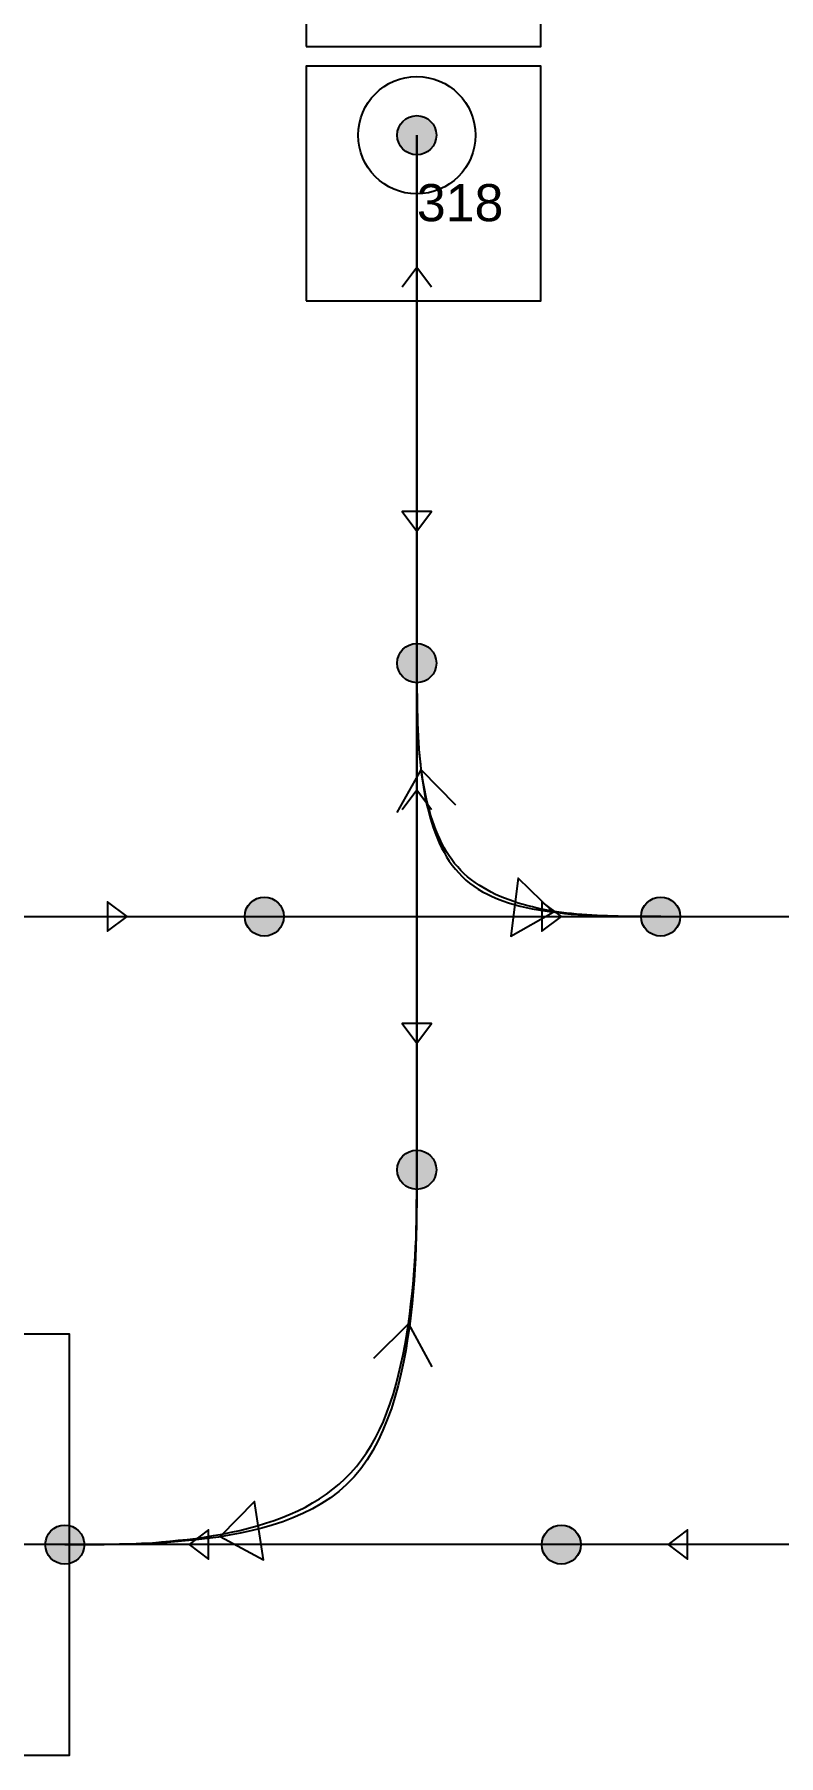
# Model space of a CAD drawing. Header units: millimetres. Extents: x -18594 to 273470, y -238787 to 48452.
# Drawn here: x 75856 to 79661, y -119065 to -110263 of the extents above; entities that cross this region are included whole.
import ezdxf

# ---------------------------------------------------------------- set-up
doc = ezdxf.new("R2010")
doc.units = ezdxf.units.MM
doc.linetypes.add('Xref AGV layout$0$CENTERX2', pattern=[20.32, 12.7, -2.54, 2.54, -2.54])
doc.layers.add('AM_BOR', color=4, linetype='Continuous', lineweight=25)
doc.layers.add('Xref AGV layout$0$AM_BOR', color=4, linetype='Continuous', lineweight=25)
for name, color, linetype, true_color in [('Xref AGV layout$0$Ndc8_Activity_HO from manual', 1, 'Continuous', 0xff0000), ('Xref AGV layout$0$Ndc8_Activity_HO from manualID', 1, 'Continuous', 0xff0000), ('Xref AGV layout$0$Ndc8_F_Fast', 5, 'Continuous', 0x0000ff), ('Xref AGV layout$0$Ndc8_F_Moderate', 5, 'Continuous', 0x0000ff), ('Xref AGV layout$0$Ndc8_F_TurnLeftModerate', 5, 'Continuous', 0x0000ff), ('Xref AGV layout$0$Ndc8_F_TurnRightModerate', 5, 'Continuous', 0x0000ff), ('Xref AGV layout$0$Ndc8_InAdjust_HOP', 1, 'Continuous', 0xff0000), ('Xref AGV layout$0$Ndc8_InFix_HOP', 1, 'Continuous', 0xff0000), ('Xref AGV layout$0$Ndc8_OutFix_HOP', 5, 'Continuous', 0x0000ff), ('Xref AGV layout$0$Ndc8_Point', 7, 'Continuous', 0x000080), ('Xref AGV layout$0$Ndc8_R_TurnLeft_InAdj_Slow', 1, 'Continuous', 0xff0000), ('Xref AGV layout$0$Ndc8_R_TurnRight_InAdj_Slow', 1, 'Continuous', 0xff0000)]:
    doc.layers.add(name, color=color, linetype=linetype, true_color=true_color)
doc.styles.add('Xref AGV layout$0$Ndc8Style', font='arial.ttf', dxfattribs={"height": 0.2})

# ---------------------------------------------------------------- blocks, each defined once
blk = doc.blocks.new('Xref AGV layout$0$A$C7DF17C8B')
at = {"layer": 'Xref AGV layout$0$AM_BOR'}
for points in [[(0, 1300), (1200, 1300), (1200, 2500), (0, 2500)], [(0, 0), (1200, 0), (1200, 1200), (0, 1200)]]:
    blk.add_lwpolyline(points, close=True, dxfattribs=at)
blk = doc.blocks.new('Xref AGV layout$0$A$C343F789C')
at = {"color": 5, "linetype": 'Xref AGV layout$0$CENTERX2'}
blk.add_line((3879.2, 1145.9), (0, 1145.9), dxfattribs=at)
blk = doc.blocks.new('Xref AGV layout$0$Double AGV')
blk.add_lwpolyline([(31012.9, -233312), (37805.7, -233312), (37805.7, -235469.6), (31012.9, -235469.6)], close=True)
at = {"rotation": 180}
blk.add_blockref('Xref AGV layout$0$A$C343F789C', (37738.3, -233241.9), dxfattribs=at)
blk = doc.blocks.new('Xref AGV layout')
at = {"layer": 'Xref AGV layout$0$Ndc8_Point'}
h = blk.add_hatch(color=256, dxfattribs=at)
edge = h.paths.add_edge_path(flags=0)
edge.add_arc((77811, -110778), 100, 0, 360)
h = blk.add_hatch(color=256, dxfattribs=at)
edge = h.paths.add_edge_path(flags=0)
edge.add_arc((77811, -113478), 100, 0, 360)
h = blk.add_hatch(color=256, dxfattribs=at)
edge = h.paths.add_edge_path(flags=0)
edge.add_arc((77031, -114774), 100, 0, 360)
h = blk.add_hatch(color=256, dxfattribs=at)
edge = h.paths.add_edge_path(flags=0)
edge.add_arc((79058, -114774), 100, 0, 360)
h = blk.add_hatch(color=256, dxfattribs=at)
edge = h.paths.add_edge_path(flags=0)
edge.add_arc((77811, -116069), 100, 0, 360)
h = blk.add_hatch(color=256, dxfattribs=at)
edge = h.paths.add_edge_path(flags=0)
edge.add_arc((76011, -117986), 100, 0, 360)
h = blk.add_hatch(color=256, dxfattribs=at)
edge = h.paths.add_edge_path(flags=0)
edge.add_arc((78550, -117986), 100, 0, 360)
at = {"layer": 'Xref AGV layout$0$Ndc8_Activity_HO from manual'}
blk.add_circle((77811, -110778), 300, dxfattribs=at)
at = {"layer": 'Xref AGV layout$0$Ndc8_F_Fast'}
for points in [[(74228, -114774), (77031, -114774)], [(76330, -114774), (76230, -114699), (76230, -114849), (76330, -114774)], [(77031, -114774), (79058, -114774)], [(78551, -114774), (78451, -114699), (78451, -114849), (78551, -114774)], [(79058, -114774), (81861, -114774)], [(76646, -117986), (76746, -118061), (76746, -117911), (76646, -117986)], [(79096, -117986), (79196, -118061), (79196, -117911), (79096, -117986)], [(76011, -117986), (73720, -117986)], [(78550, -117986), (76011, -117986)], [(80735, -117986), (78550, -117986)]]:
    blk.add_lwpolyline(points, dxfattribs=at)
at = {"layer": 'Xref AGV layout$0$Ndc8_F_Moderate'}
for points in [[(77811, -113478), (77811, -116069)], [(77811, -115421), (77886, -115321), (77736, -115321), (77811, -115421)]]:
    blk.add_lwpolyline(points, dxfattribs=at)
at = {"layer": 'Xref AGV layout$0$Ndc8_F_TurnLeftModerate'}
for points in [[(77811, -113478), (77811, -113512), (77811, -113547), (77811, -113581), (77811, -113615), (77812, -113649), (77812, -113683), (77813, -113717), (77814, -113751), (77815, -113785), (77816, -113818), (77818, -113852), (77820, -113885), (77822, -113919), (77825, -113951), (77825, -113951), (77828, -113984), (77831, -114017), (77835, -114049), (77840, -114081), (77845, -114113), (77850, -114144), (77856, -114174), (77863, -114204), (77870, -114234), (77878, -114263), (77886, -114291), (77895, -114319), (77905, -114346), (77915, -114372), (77915, -114372), (77926, -114397), (77938, -114422), (77950, -114445), (77963, -114468), (77977, -114490), (77992, -114511), (78008, -114531), (78025, -114551), (78043, -114569), (78061, -114587), (78081, -114603), (78102, -114619), (78124, -114634), (78147, -114647), (78147, -114647), (78172, -114660), (78197, -114672), (78224, -114684), (78251, -114694), (78279, -114703), (78309, -114712), (78339, -114720), (78370, -114727), (78401, -114734), (78433, -114740), (78466, -114745), (78499, -114750), (78533, -114754), (78566, -114758), (78566, -114758), (78600, -114761), (78635, -114764), (78669, -114766), (78704, -114768), (78739, -114770), (78774, -114771), (78809, -114772), (78844, -114773), (78880, -114773), (78915, -114774), (78951, -114774), (78987, -114774), (79022, -114774), (79058, -114774)], [(78509, -114751), (78330, -114577), (78291, -114874), (78509, -114751)]]:
    blk.add_lwpolyline(points, dxfattribs=at)
at = {"layer": 'Xref AGV layout$0$Ndc8_F_TurnRightModerate'}
for points in [[(77811, -116069), (77811, -116125), (77811, -116181), (77811, -116237), (77810, -116293), (77809, -116350), (77808, -116406), (77806, -116463), (77804, -116521), (77801, -116578), (77797, -116636), (77793, -116694), (77787, -116753), (77781, -116812), (77773, -116872), (77773, -116872), (77764, -116932), (77754, -116993), (77743, -117053), (77730, -117114), (77715, -117173), (77699, -117232), (77681, -117290), (77660, -117346), (77638, -117401), (77613, -117454), (77586, -117505), (77557, -117553), (77525, -117598), (77490, -117640), (77490, -117640), (77452, -117679), (77412, -117714), (77369, -117747), (77324, -117776), (77277, -117803), (77228, -117827), (77177, -117849), (77125, -117869), (77072, -117886), (77018, -117902), (76963, -117915), (76908, -117927), (76852, -117938), (76796, -117947), (76796, -117947), (76740, -117955), (76683, -117961), (76627, -117967), (76571, -117972), (76515, -117976), (76459, -117979), (76403, -117981), (76347, -117983), (76291, -117984), (76235, -117985), (76179, -117986), (76123, -117986), (76067, -117986), (76011, -117986)], [(76806, -117945), (77027, -118063), (76981, -117766), (76806, -117945)]]:
    blk.add_lwpolyline(points, dxfattribs=at)
at = {"layer": 'Xref AGV layout$0$Ndc8_InAdjust_HOP'}
for points in [[(77811, -116069), (77811, -113478)], [(77736, -114226), (77811, -114126), (77886, -114226)]]:
    blk.add_lwpolyline(points, dxfattribs=at)
at = {"layer": 'Xref AGV layout$0$Ndc8_InFix_HOP'}
for points in [[(77811, -113478), (77811, -110778)], [(77736, -111553), (77811, -111453), (77886, -111553)]]:
    blk.add_lwpolyline(points, dxfattribs=at)
at = {"layer": 'Xref AGV layout$0$Ndc8_OutFix_HOP'}
for points in [[(77811, -110778), (77811, -113478)], [(77811, -112803), (77886, -112703), (77736, -112703), (77811, -112803)]]:
    blk.add_lwpolyline(points, dxfattribs=at)
at = {"layer": 'Xref AGV layout$0$Ndc8_Point'}
for centre in [(77811, -110778), (77811, -113478), (77031, -114774), (79058, -114774), (77811, -116069), (76011, -117986), (78550, -117986)]:
    blk.add_circle(centre, 100, dxfattribs=at)
at = {"layer": 'Xref AGV layout$0$Ndc8_R_TurnLeft_InAdj_Slow'}
for points in [[(76011, -117986), (76051, -117986), (76091, -117986), (76132, -117986), (76172, -117985), (76213, -117985), (76254, -117984), (76295, -117983), (76336, -117982), (76378, -117980), (76420, -117978), (76462, -117976), (76505, -117972), (76548, -117969), (76592, -117964), (76592, -117964), (76636, -117960), (76681, -117954), (76726, -117947), (76771, -117940), (76816, -117932), (76861, -117923), (76906, -117913), (76951, -117902), (76995, -117890), (77038, -117877), (77081, -117863), (77122, -117848), (77163, -117831), (77203, -117813), (77203, -117813), (77241, -117794), (77278, -117773), (77314, -117751), (77349, -117728), (77382, -117703), (77414, -117676), (77445, -117648), (77474, -117618), (77502, -117586), (77528, -117552), (77553, -117517), (77577, -117479), (77600, -117440), (77621, -117399), (77621, -117399), (77640, -117356), (77658, -117310), (77675, -117264), (77691, -117215), (77705, -117166), (77718, -117116), (77730, -117065), (77741, -117013), (77751, -116961), (77760, -116909), (77768, -116857), (77775, -116805), (77781, -116754), (77787, -116704), (77787, -116704), (77792, -116654), (77796, -116606), (77799, -116558), (77802, -116511), (77805, -116465), (77807, -116420), (77808, -116374), (77809, -116330), (77810, -116286), (77810, -116242), (77811, -116199), (77811, -116155), (77811, -116112), (77811, -116069)], [(77591, -117033), (77768, -116857), (77888, -117077)]]:
    blk.add_lwpolyline(points, dxfattribs=at)
at = {"layer": 'Xref AGV layout$0$Ndc8_R_TurnRight_InAdj_Slow'}
for points in [[(79058, -114774), (79031, -114774), (79003, -114774), (78976, -114774), (78948, -114774), (78921, -114774), (78894, -114773), (78867, -114773), (78840, -114772), (78813, -114772), (78786, -114771), (78759, -114770), (78733, -114769), (78706, -114767), (78680, -114765), (78680, -114765), (78654, -114764), (78628, -114761), (78602, -114759), (78577, -114756), (78551, -114753), (78526, -114749), (78501, -114745), (78476, -114741), (78451, -114736), (78427, -114731), (78402, -114725), (78378, -114719), (78354, -114712), (78330, -114705), (78330, -114705), (78307, -114697), (78283, -114689), (78260, -114680), (78237, -114671), (78214, -114661), (78192, -114650), (78171, -114638), (78150, -114626), (78129, -114613), (78109, -114600), (78090, -114586), (78071, -114570), (78053, -114555), (78036, -114538), (78036, -114538), (78020, -114520), (78004, -114502), (77990, -114483), (77976, -114463), (77963, -114443), (77951, -114422), (77939, -114400), (77928, -114377), (77918, -114355), (77908, -114331), (77899, -114307), (77891, -114283), (77883, -114258), (77876, -114233), (77876, -114233), (77869, -114208), (77863, -114182), (77857, -114156), (77852, -114130), (77847, -114103), (77842, -114077), (77838, -114050), (77834, -114023), (77831, -113996), (77828, -113968), (77825, -113941), (77823, -113914), (77821, -113886), (77819, -113859), (77819, -113859), (77817, -113832), (77816, -113804), (77815, -113777), (77814, -113750), (77813, -113723), (77812, -113695), (77812, -113668), (77812, -113641), (77811, -113614), (77811, -113587), (77811, -113559), (77811, -113532), (77811, -113505), (77811, -113478)], [(77711, -114241), (77834, -114023), (78009, -114202)]]:
    blk.add_lwpolyline(points, dxfattribs=at)
for name, p in [('Xref AGV layout$0$A$C7DF17C8B', (77244.5, -111625)), ('Xref AGV layout$0$Double AGV', (38227.1, 116404.8))]:
    blk.add_blockref(name, p)
at = {"layer": 'Xref AGV layout$0$Ndc8_Activity_HO from manualID', "style": 'Xref AGV layout$0$Ndc8Style'}
blk.add_text('318', height=190, dxfattribs=at).set_placement((77811, -111218))

msp = doc.modelspace()

# ---------------------------------------------------------------- block references
at = {"layer": 'AM_BOR'}
msp.add_blockref('Xref AGV layout', (0, 0), dxfattribs=at)

doc.saveas('drawing.dxf')
